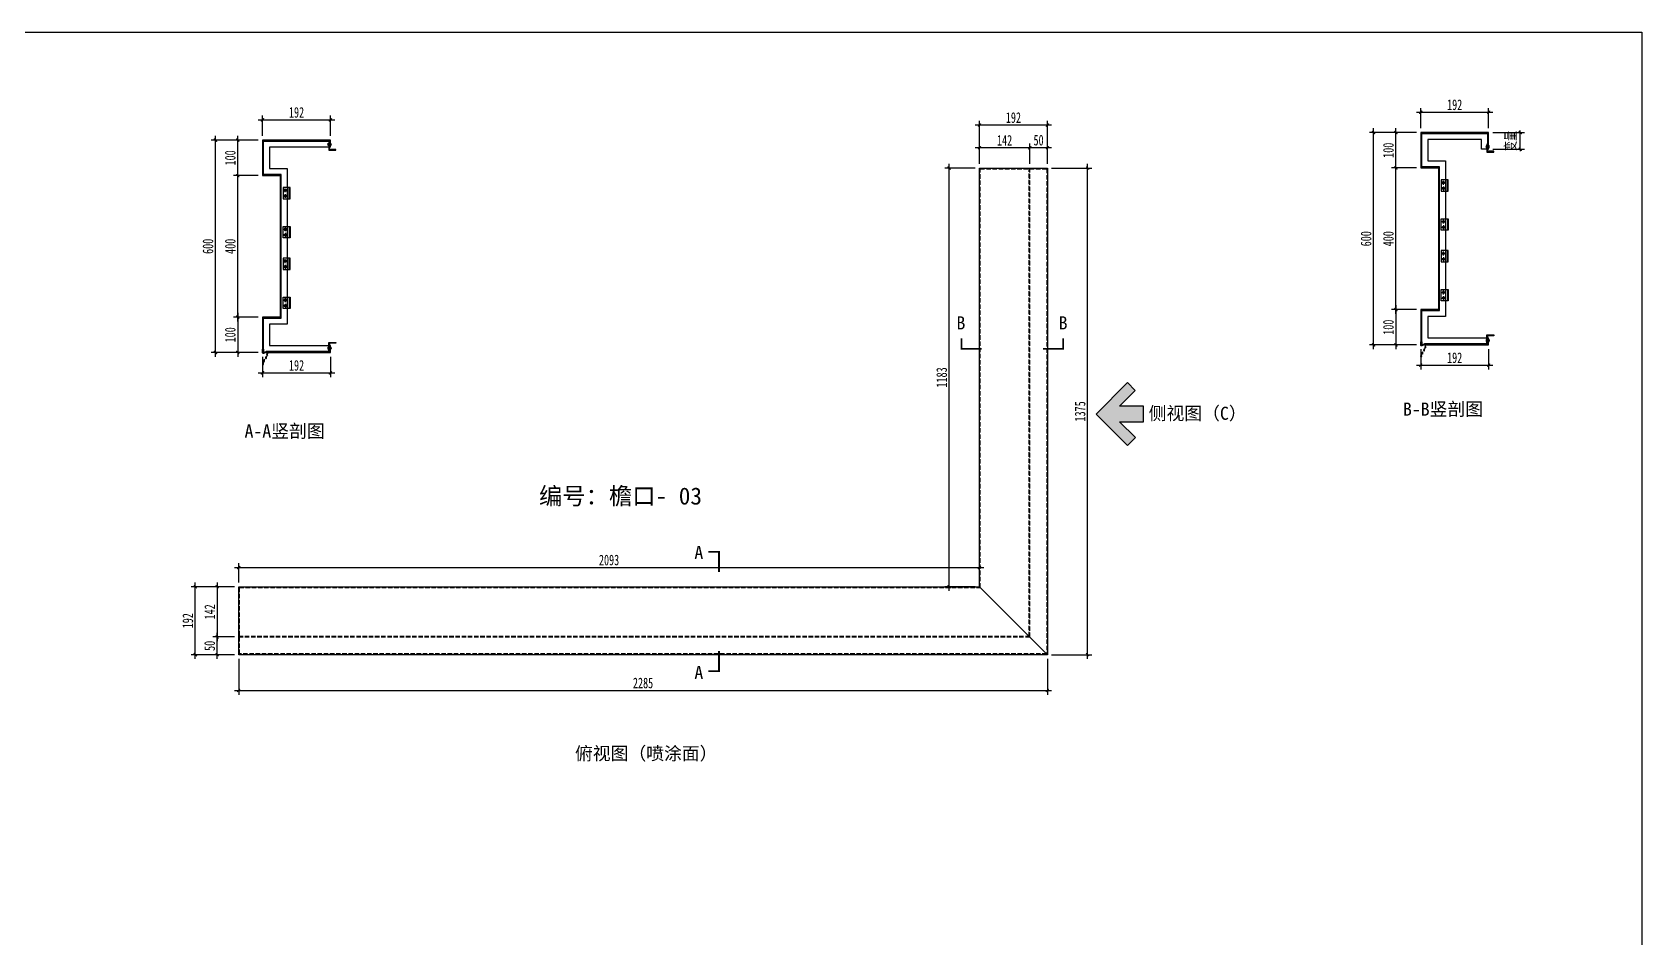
# Model space of a CAD drawing. Header units: millimetres. Extents: x 1519249 to 1604651, y -416196 to -347833.
# Drawn here: x 1579075 to 1583623, y -371714 to -369155 of the extents above; entities that cross this region are included whole.
import ezdxf

# ---------------------------------------------------------------- set-up
doc = ezdxf.new("R2010")
doc.units = ezdxf.units.MM
doc.header["$LTSCALE"] = 1000
doc.header["$MEASUREMENT"] = 0
for name, pattern in [('__DASH', [0.35, 0.25, -0.1]), ('CENTER', [2, 1.25, -0.25, 0.25, -0.25]), ('CENTERX2', [4, 2.5, -0.5, 0.5, -0.5]), ('DOTE', [2.42, 2, -0.2, 0.02, -0.2]), ('HIDDEN2', [0.1875, 0.125, -0.0625])]:
    doc.linetypes.add(name, pattern=pattern)
doc.layers.get('Defpoints').update_dxf_attribs({"color": 190})
for name, color, linetype in [('0-hatch', 8, 'Continuous'), ('0-铝合金投影', 112, 'Continuous'), ('4', 3, 'Continuous'), ('@@@@H @ 1', 2, 'Continuous'), ('BH-图层', 2, 'Continuous'), ('DIM_IDEN', 3, 'Continuous'), ('F-CASTFIX', 1, 'Continuous'), ('PJ', 4, 'Continuous'), ('PUB_DIM', 3, 'Continuous'), ('XC', 3, 'Continuous'), ('zx', 1, 'DOTE'), ('穿孔铝板', 161, 'Continuous')]:
    doc.layers.add(name, color=color, linetype=linetype)
doc.styles.add('黑体', font='simhei.ttf', dxfattribs={"width": 0.7})
doc.dimstyles.new('副本 BZ-6', dxfattribs={"dimscale": 12, "dimtxt": 2.5, "dimasz": 0.5, "dimexe": 1, "dimexo": 1, "dimgap": 0.5, "dimtad": 1, "dimdec": 0, "dimdsep": 46, "dimtxsty": '黑体', "dimblk": 'ARCHTICK', "dimcen": 3, "dimdle": 1, "dimclrd": 1, "dimclre": 1, "dimclrt": 2, "dimadec": 1, "dimazin": 0, "dimtfac": 1, "dimtdec": 0, "dimtix": 1, "dimtmove": 2, "dimatfit": 3, "dimldrblk": 'DOTSMALL', "dimfxl": 0, "dimtolj": 1, "dimtzin": 0, "dimarcsym": 0})

# ---------------------------------------------------------------- blocks, each defined once
blk = doc.blocks.new('_ArchTick')
at = {"color": 0, "linetype": 'ByBlock', "const_width": 0.5}
blk.add_lwpolyline([(-0.71, -0.71), (0.71, 0.71)], dxfattribs=at)
blk = doc.blocks.new('*D294')
at = {"color": 1, "lineweight": -2, "transparency": 16777216}
for p, q in [((1579658.8, -370926.1), (1579658.8, -371027.2)), ((1581943.5, -370926.1), (1581943.5, -371027.2)), ((1579646.8, -371015.2), (1581955.5, -371015.2))]:
    blk.add_line(p, q, dxfattribs=at)
at = {"layer": 'Defpoints', "color": 0, "transparency": 16777216}
for p in [(1579658.8, -370914.1), (1581943.5, -370914.1), (1581943.5, -371015.2)]:
    blk.add_point(p, dxfattribs=at)
at = {"color": 1, "lineweight": -2, "transparency": 16777216, "xscale": 6, "yscale": 6, "zscale": 6, "rotation": 180}
blk.add_blockref('_ArchTick', (1579658.8, -371015.2), dxfattribs=at)
at = {"color": 1, "lineweight": -2, "transparency": 16777216, "xscale": 6, "yscale": 6, "zscale": 6}
blk.add_blockref('_ArchTick', (1581943.5, -371015.2), dxfattribs=at)
at = {"color": 2, "transparency": 16777216, "insert": (1580801.1, -370994.2), "char_height": 30, "attachment_point": 5, "style": '黑体'}
blk.add_mtext('\\A1;2285', dxfattribs=at)
blk = doc.blocks.new('_DotSmall')
at = {"color": 0, "linetype": 'ByBlock', "const_width": 0.5}
blk.add_lwpolyline([(-0.0625, 0, 1), (0.0625, 0, 1)], format="xyb", close=True, dxfattribs=at)
blk = doc.blocks.new('*D295')
at = {"color": 1, "lineweight": -2, "transparency": 16777216}
for p, q in [((1581955.5, -369539.1), (1582069, -369539.1)), ((1582057, -370926.1), (1582057, -369527.1)), ((1581955.5, -370914.1), (1582069, -370914.1))]:
    blk.add_line(p, q, dxfattribs=at)
at = {"layer": 'Defpoints', "color": 0, "transparency": 16777216}
for p in [(1581943.5, -369539.1), (1582057, -369539.1), (1581943.5, -370914.1)]:
    blk.add_point(p, dxfattribs=at)
at = {"color": 1, "lineweight": -2, "transparency": 16777216, "xscale": 6, "yscale": 6, "zscale": 6}
for p, rotation in [((1582057, -369539.1), 90), ((1582057, -370914.1), 270)]:
    blk.add_blockref('_ArchTick', p, dxfattribs=dict(at, rotation=rotation))
at = {"color": 2, "transparency": 16777216, "insert": (1582036, -370226.6), "char_height": 30, "attachment_point": 5, "rotation": 90, "style": '黑体'}
blk.add_mtext('\\A1;1375', dxfattribs=at)
blk = doc.blocks.new('*D296')
at = {"color": 1, "lineweight": -2, "transparency": 16777216}
for p, q in [((1579646.8, -370864.1), (1579586, -370864.1)), ((1579598, -370926.1), (1579598, -370852.1)), ((1579646.8, -370914.1), (1579586, -370914.1))]:
    blk.add_line(p, q, dxfattribs=at)
at = {"layer": 'Defpoints', "color": 0, "transparency": 16777216}
for p in [(1579598, -370864.1), (1579658.8, -370864.1), (1579658.8, -370914.1)]:
    blk.add_point(p, dxfattribs=at)
at = {"color": 1, "lineweight": -2, "transparency": 16777216, "xscale": 6, "yscale": 6, "zscale": 6}
for p, rotation in [((1579598, -370864.1), 90), ((1579598, -370914.1), 270)]:
    blk.add_blockref('_ArchTick', p, dxfattribs=dict(at, rotation=rotation))
at = {"color": 2, "transparency": 16777216, "insert": (1579576.8, -370889.1), "char_height": 30, "attachment_point": 5, "rotation": 90, "style": '黑体'}
blk.add_mtext('\\A1;50', dxfattribs=at)
blk = doc.blocks.new('*D297')
at = {"color": 1, "lineweight": -2, "transparency": 16777216}
for p, q in [((1579646.8, -370722.1), (1579586, -370722.1)), ((1579598, -370710.1), (1579598, -370876.1)), ((1579646.8, -370864.1), (1579586, -370864.1))]:
    blk.add_line(p, q, dxfattribs=at)
at = {"layer": 'Defpoints', "color": 0, "transparency": 16777216}
for p in [(1579658.8, -370722.1), (1579598, -370864.1), (1579658.8, -370864.1)]:
    blk.add_point(p, dxfattribs=at)
at = {"color": 1, "lineweight": -2, "transparency": 16777216, "xscale": 6, "yscale": 6, "zscale": 6}
for p, rotation in [((1579598, -370722.1), 90), ((1579598, -370864.1), 270)]:
    blk.add_blockref('_ArchTick', p, dxfattribs=dict(at, rotation=rotation))
at = {"color": 2, "transparency": 16777216, "insert": (1579577, -370793.1), "char_height": 30, "attachment_point": 5, "rotation": 90, "style": '黑体'}
blk.add_mtext('\\A1;142', dxfattribs=at)
blk = doc.blocks.new('*D298')
at = {"color": 1, "lineweight": -2, "transparency": 16777216}
for p, q in [((1581893.5, -369527.1), (1581893.5, -369469.5)), ((1581943.5, -369527.1), (1581943.5, -369469.5)), ((1581955.5, -369481.5), (1581881.5, -369481.5))]:
    blk.add_line(p, q, dxfattribs=at)
at = {"layer": 'Defpoints', "color": 0, "transparency": 16777216}
for p in [(1581893.5, -369481.5), (1581893.5, -369539.1), (1581943.5, -369539.1)]:
    blk.add_point(p, dxfattribs=at)
at = {"color": 1, "lineweight": -2, "transparency": 16777216, "xscale": 6, "yscale": 6, "zscale": 6, "rotation": 180}
blk.add_blockref('_ArchTick', (1581893.5, -369481.5), dxfattribs=at)
at = {"color": 1, "lineweight": -2, "transparency": 16777216, "xscale": 6, "yscale": 6, "zscale": 6}
blk.add_blockref('_ArchTick', (1581943.5, -369481.5), dxfattribs=at)
at = {"color": 2, "transparency": 16777216, "insert": (1581918.5, -369460.3), "char_height": 30, "attachment_point": 5, "style": '黑体'}
blk.add_mtext('\\A1;50', dxfattribs=at)
blk = doc.blocks.new('*D299')
at = {"color": 1, "lineweight": -2, "transparency": 16777216}
for p, q in [((1581751.5, -369527.1), (1581751.5, -369469.5)), ((1581893.5, -369527.1), (1581893.5, -369469.5)), ((1581905.5, -369481.5), (1581739.5, -369481.5))]:
    blk.add_line(p, q, dxfattribs=at)
at = {"layer": 'Defpoints', "color": 0, "transparency": 16777216}
for p in [(1581751.5, -369481.5), (1581751.5, -369539.1), (1581893.5, -369539.1)]:
    blk.add_point(p, dxfattribs=at)
at = {"color": 1, "lineweight": -2, "transparency": 16777216, "xscale": 6, "yscale": 6, "zscale": 6, "rotation": 180}
blk.add_blockref('_ArchTick', (1581751.5, -369481.5), dxfattribs=at)
at = {"color": 1, "lineweight": -2, "transparency": 16777216, "xscale": 6, "yscale": 6, "zscale": 6}
blk.add_blockref('_ArchTick', (1581893.5, -369481.5), dxfattribs=at)
at = {"color": 2, "transparency": 16777216, "insert": (1581822.5, -369460.5), "char_height": 30, "attachment_point": 5, "style": '黑体'}
blk.add_mtext('\\A1;142', dxfattribs=at)
blk = doc.blocks.new('*D300')
at = {"color": 1, "lineweight": -2, "transparency": 16777216}
for p, q in [((1581955.5, -369417.5), (1581739.5, -369417.5)), ((1581751.5, -369527.1), (1581751.5, -369405.5)), ((1581943.5, -369527.1), (1581943.5, -369405.5))]:
    blk.add_line(p, q, dxfattribs=at)
at = {"layer": 'Defpoints', "color": 0, "transparency": 16777216}
for p in [(1581751.5, -369417.5), (1581751.5, -369539.1), (1581943.5, -369539.1)]:
    blk.add_point(p, dxfattribs=at)
at = {"color": 1, "lineweight": -2, "transparency": 16777216, "xscale": 6, "yscale": 6, "zscale": 6, "rotation": 180}
blk.add_blockref('_ArchTick', (1581751.5, -369417.5), dxfattribs=at)
at = {"color": 1, "lineweight": -2, "transparency": 16777216, "xscale": 6, "yscale": 6, "zscale": 6}
blk.add_blockref('_ArchTick', (1581943.5, -369417.5), dxfattribs=at)
at = {"color": 2, "transparency": 16777216, "insert": (1581847.5, -369396.5), "char_height": 30, "attachment_point": 5, "style": '黑体'}
blk.add_mtext('\\A1;192', dxfattribs=at)
blk = doc.blocks.new('*D301')
at = {"color": 1, "lineweight": -2, "transparency": 16777216}
for p, q in [((1579646.8, -370722.1), (1579524.2, -370722.1)), ((1579536.2, -370926.1), (1579536.2, -370710.1)), ((1579646.8, -370914.1), (1579524.2, -370914.1))]:
    blk.add_line(p, q, dxfattribs=at)
at = {"layer": 'Defpoints', "color": 0, "transparency": 16777216}
for p in [(1579536.2, -370722.1), (1579658.8, -370722.1), (1579658.8, -370914.1)]:
    blk.add_point(p, dxfattribs=at)
at = {"color": 1, "lineweight": -2, "transparency": 16777216, "xscale": 6, "yscale": 6, "zscale": 6}
for p, rotation in [((1579536.2, -370722.1), 90), ((1579536.2, -370914.1), 270)]:
    blk.add_blockref('_ArchTick', p, dxfattribs=dict(at, rotation=rotation))
at = {"color": 2, "transparency": 16777216, "insert": (1579515.2, -370818.1), "char_height": 30, "attachment_point": 5, "rotation": 90, "style": '黑体'}
blk.add_mtext('\\A1;192', dxfattribs=at)
blk = doc.blocks.new('*D302')
at = {"color": 1, "lineweight": -2, "transparency": 16777216}
for p, q in [((1579658.8, -370710.1), (1579658.8, -370655.9)), ((1581751.5, -370710.1), (1581751.5, -370655.9)), ((1579646.8, -370667.9), (1581763.5, -370667.9))]:
    blk.add_line(p, q, dxfattribs=at)
at = {"layer": 'Defpoints', "color": 0, "transparency": 16777216}
for p in [(1581751.5, -370667.9), (1579658.8, -370722.1), (1581751.5, -370722.1)]:
    blk.add_point(p, dxfattribs=at)
at = {"color": 1, "lineweight": -2, "transparency": 16777216, "xscale": 6, "yscale": 6, "zscale": 6, "rotation": 180}
blk.add_blockref('_ArchTick', (1579658.8, -370667.9), dxfattribs=at)
at = {"color": 1, "lineweight": -2, "transparency": 16777216, "xscale": 6, "yscale": 6, "zscale": 6}
blk.add_blockref('_ArchTick', (1581751.5, -370667.9), dxfattribs=at)
at = {"color": 2, "transparency": 16777216, "insert": (1580705.1, -370646.7), "char_height": 30, "attachment_point": 5, "style": '黑体'}
blk.add_mtext('\\A1;2093', dxfattribs=at)
blk = doc.blocks.new('*D303')
at = {"color": 1, "lineweight": -2, "transparency": 16777216}
for p, q in [((1581739.5, -369539.1), (1581653.9, -369539.1)), ((1581665.9, -370734.1), (1581665.9, -369527.1)), ((1581739.5, -370722.1), (1581653.9, -370722.1))]:
    blk.add_line(p, q, dxfattribs=at)
at = {"layer": 'Defpoints', "color": 0, "transparency": 16777216}
for p in [(1581665.9, -369539.1), (1581751.5, -369539.1), (1581751.5, -370722.1)]:
    blk.add_point(p, dxfattribs=at)
at = {"color": 1, "lineweight": -2, "transparency": 16777216, "xscale": 6, "yscale": 6, "zscale": 6}
for p, rotation in [((1581665.9, -369539.1), 90), ((1581665.9, -370722.1), 270)]:
    blk.add_blockref('_ArchTick', p, dxfattribs=dict(at, rotation=rotation))
at = {"color": 2, "transparency": 16777216, "insert": (1581644.9, -370130.6), "char_height": 30, "attachment_point": 5, "rotation": 90, "style": '黑体'}
blk.add_mtext('\\A1;1183', dxfattribs=at)
blk = doc.blocks.new('A$Ce385b8f0')
at = {"layer": 'PJ', "color": 8}
for centre, radius in [((8, 13.6), 3.2), ((8, 13.6), 1.52), ((24, 13.6), 3.2), ((24, 13.6), 1.52)]:
    blk.add_circle(centre, radius, dxfattribs=at)
at = {"layer": 'XC', "color": 8}
for p, q in [((0, 2.4), (32, 2.4)), ((8, 2.4), (8, 0)), ((24, 2.4), (24, 0))]:
    blk.add_line(p, q, dxfattribs=at)
blk.add_lwpolyline([(0, 0), (32, 0), (32, 20), (0, 20)], close=True, dxfattribs=at)
at = {"layer": 'zx', "color": 8, "linetype": 'CENTERX2', "ltscale": 0.05}
for p, q in [((13.6, 13.6), (2.4, 13.6)), ((8, 19.2), (8, 8)), ((18.4, 13.6), (29.6, 13.6)), ((24, 19.2), (24, 8))]:
    blk.add_line(p, q, dxfattribs=at)
blk = doc.blocks.new('grtgthyjyj')
at = {"layer": 'PJ'}
for radius in [4, 1.9]:
    blk.add_circle((4476642.9, 621901.9), radius, dxfattribs=at)
at = {"layer": 'zx', "linetype": 'CENTERX2', "ltscale": 0.05}
for p, q in [((4476635.9, 621901.9), (4476649.9, 621901.9)), ((4476642.9, 621908.9), (4476642.9, 621894.9))]:
    blk.add_line(p, q, dxfattribs=at)
blk = doc.blocks.new('grgthtyhjyjyuk')
at = {"layer": 'XC', "color": 165}
for p, q in [((4476656.9, 621931.9), (4476656.9, 621891.9)), ((4476656.9, 621921.9), (4476659.9, 621921.9)), ((4476656.9, 621901.9), (4476659.9, 621901.9))]:
    blk.add_line(p, q, dxfattribs=at)
blk.add_lwpolyline([(4476659.9, 621931.9), (4476659.9, 621891.9), (4476634.9, 621891.9), (4476634.9, 621931.9)], close=True, dxfattribs=at)
at = {"layer": 'DIM_IDEN', "color": 8, "xscale": -1, "rotation": 180}
blk.add_blockref('grtgthyjyj', (0, 1243823.8), dxfattribs=at)
at = {"layer": 'DIM_IDEN', "color": 8}
blk.add_blockref('grtgthyjyj', (0, 0), dxfattribs=at)
blk = doc.blocks.new('A$C06B245D9')
at = {"layer": '0-hatch', "elevation": 0}
for points in [[(2.8, -8, -1.371442), (-1.3, -6.8, 0.239017), (-2.3, -1.2, -0.322335), (2.8, -8.1)], [(7.6, -20.6, -1.371442), (3.5, -19.4, 0.239017), (2.5, -13.8, -0.322335), (7.6, -20.7)]]:
    blk.add_lwpolyline(points, format="xyb", dxfattribs=at)
blk = doc.blocks.new('gfrgrthgthyjyj')
at = {"color": 138, "linetype": 'Continuous'}
for p, q in [((4444220.2, 665049.9), (4444210.2, 665049.9)), ((4444210.2, 665049.4), (4444210.2, 665049.9)), ((4444212.8, 665049.9), (4444212.8, 665056.3)), ((4444215.2, 665058.1), (4444213.5, 665059)), ((4444216.5, 665047.8), (4444213.9, 665047.8)), ((4444215.2, 665058.1), (4444216.9, 665059)), ((4444217.6, 665049.9), (4444217.6, 665056.3)), ((4444220.2, 665049.4), (4444220.2, 665049.9))]:
    blk.add_line(p, q, dxfattribs=at)
at = {"color": 1, "linetype": 'CENTER', "ltscale": 2.357948}
blk.add_line((4444215.2, 665046.9), (4444215.2, 665059.6), dxfattribs=at)
at = {"color": 138, "linetype": 'Continuous'}
for centre, radius, start, end in [((4444215.2, 665055.9), 8.16, 232.44522, 260.55436), ((4444212.8, 665057.7), 1.44, 62.13766, 270.00283), ((4444215.2, 665055.9), 8.16, 279.45131, 307.56044), ((4444217.6, 665057.7), 1.44, 270.00283, 117.868)]:
    blk.add_arc(centre, radius, start, end, dxfattribs=at)
blk = doc.blocks.new('87654tghuyt')
at = {"layer": '0-hatch', "linetype": 'HIDDEN2', "ltscale": 4}
for p, q in [((1576251.5, -371460.9, -2.2), (1576241.5, -371460.9, -2.2)), ((1576251.5, -371461.8), (1576241.5, -371461.8)), ((1576251.5, -371462.5), (1576241.5, -371462.5)), ((1576251.5, -371463.2), (1576241.5, -371463.2))]:
    blk.add_line(p, q, dxfattribs=at)
blk.add_lwpolyline([(1576241.5, -371460.9), (1576251.5, -371460.9), (1576251.5, -371463.9), (1576241.5, -371463.9)], close=True, dxfattribs=at)
at = {"layer": '4'}
blk.add_lwpolyline([(1576241, -371463.9), (1576234, -371466.9, -0.414214), (1576231, -371463.9), (1576231, -371454.9)], format="xyb", dxfattribs=at)
at = {"layer": '4', "elevation": -2.2}
blk.add_lwpolyline([(1576234, -371454.9), (1576234, -371463.9), (1576241.5, -371460.9)], dxfattribs=at)
at = {"layer": 'F-CASTFIX', "color": 3}
for points in [[(1576423, -370883.9), (1576423, -370863.9), (1576231, -370863.9), (1576231, -370963.9), (1576281, -370963.9), (1576281, -371363.9), (1576231, -371363.9), (1576231, -371462.1)], [(1576234, -371460.9), (1576234, -371366.9), (1576284, -371366.9), (1576284, -370960.9), (1576234, -370960.9), (1576234, -370866.9), (1576420, -370866.9), (1576420, -370883.9)], [(1576423, -370883.9), (1576251, -370883.9), (1576251, -370943.9), (1576301, -370943.9), (1576301, -371383.9), (1576251, -371383.9), (1576251, -371443.9), (1576423, -371443.9)], [(1576241, -371463.9), (1576423, -371463.9), (1576423, -371443.9)], [(1576420, -371443.9), (1576420, -371460.9), (1576241.5, -371460.9)]]:
    blk.add_lwpolyline(points, dxfattribs=at)
at = {"layer": '穿孔铝板', "lineweight": 25}
for points in [[(1576418, -370869.9), (1576418, -370891.9), (1576438, -370891.9), (1576438, -370889.9), (1576420, -370889.9), (1576420, -370869.9)], [(1576418, -371457.9), (1576418, -371435.9), (1576438, -371435.9), (1576438, -371437.9), (1576420, -371437.9), (1576420, -371457.9)]]:
    blk.add_lwpolyline(points, close=True, dxfattribs=at)
at = {"color": 3, "rotation": 90.00000000000001}
for p in [(1576309, -371029.6), (1576309, -371229.6)]:
    blk.add_blockref('A$Ce385b8f0', p, dxfattribs=at)
at = {"layer": '0-铝合金投影', "xscale": -0.6666666666666666, "yscale": 0.6666666666666666, "zscale": 0.6666666666666666}
for p in [(1576244.4, -371465.5), (1576235.9, -371482.8, -2.2)]:
    blk.add_blockref('A$C06B245D9', p, dxfattribs=at)
at = {"layer": 'DIM_IDEN', "color": 8, "yscale": 0.7812485824527613, "zscale": 0.7812485824527613}
for p, xscale, rotation in [((2095992.3, 3101160.5), -0.7812485824527613, 90), ((2095992.3, -3843488.4), 0.7812485824527613, 90.00000000000001)]:
    blk.add_blockref('gfrgrthgthyjyj', p, dxfattribs=dict(at, xscale=xscale, rotation=rotation))
at = {"layer": 'DIM_IDEN', "color": 8, "xscale": 0.7999999999999999, "yscale": 0.7999999999999999, "zscale": 0.7999999999999999}
for p in [(-2005018.9, -868653.1), (-2005018.9, -868853.1)]:
    blk.add_blockref('grgthtyhjyjyuk', p, dxfattribs=at)
blk = doc.blocks.new('*D304')
at = {"color": 1, "lineweight": -2, "transparency": 16777216}
for p, q in [((1579714.1, -369560.2), (1579644.2, -369560.2)), ((1579656.2, -369972.2), (1579656.2, -369548.2)), ((1579714.1, -369960.2), (1579644.2, -369960.2))]:
    blk.add_line(p, q, dxfattribs=at)
at = {"layer": 'Defpoints', "color": 0, "transparency": 16777216}
for p in [(1579656.2, -369560.2), (1579726.1, -369560.2), (1579726.1, -369960.2)]:
    blk.add_point(p, dxfattribs=at)
at = {"color": 1, "lineweight": -2, "transparency": 16777216, "xscale": 6, "yscale": 6, "zscale": 6}
for p, rotation in [((1579656.2, -369560.2), 90), ((1579656.2, -369960.2), 270)]:
    blk.add_blockref('_ArchTick', p, dxfattribs=dict(at, rotation=rotation))
at = {"color": 2, "transparency": 16777216, "insert": (1579635, -369760.2), "char_height": 30, "attachment_point": 5, "rotation": 90, "style": '黑体'}
blk.add_mtext('\\A1;400', dxfattribs=at)
blk = doc.blocks.new('*D305')
at = {"color": 1, "lineweight": -2, "transparency": 16777216}
for p, q in [((1579714.1, -369460.2), (1579644.2, -369460.2)), ((1579656.2, -369572.2), (1579656.2, -369448.2)), ((1579714.1, -369560.2), (1579644.2, -369560.2))]:
    blk.add_line(p, q, dxfattribs=at)
at = {"layer": 'Defpoints', "color": 0, "transparency": 16777216}
for p in [(1579656.2, -369460.2), (1579726.1, -369460.2), (1579726.1, -369560.2)]:
    blk.add_point(p, dxfattribs=at)
at = {"color": 1, "lineweight": -2, "transparency": 16777216, "xscale": 6, "yscale": 6, "zscale": 6}
for p, rotation in [((1579656.2, -369460.2), 90), ((1579656.2, -369560.2), 270)]:
    blk.add_blockref('_ArchTick', p, dxfattribs=dict(at, rotation=rotation))
at = {"color": 2, "transparency": 16777216, "insert": (1579635, -369510.2), "char_height": 30, "attachment_point": 5, "rotation": 90, "style": '黑体'}
blk.add_mtext('\\A1;100', dxfattribs=at)
blk = doc.blocks.new('*D306')
at = {"color": 1, "lineweight": -2, "transparency": 16777216}
for p, q in [((1579714.1, -369402.8), (1579930.1, -369402.8)), ((1579726.1, -369448.2), (1579726.1, -369390.8)), ((1579918.1, -369448.2), (1579918.1, -369390.8))]:
    blk.add_line(p, q, dxfattribs=at)
at = {"layer": 'Defpoints', "color": 0, "transparency": 16777216}
for p in [(1579918.1, -369402.8), (1579726.1, -369460.2), (1579918.1, -369460.2)]:
    blk.add_point(p, dxfattribs=at)
at = {"color": 1, "lineweight": -2, "transparency": 16777216, "xscale": 6, "yscale": 6, "zscale": 6, "rotation": 180}
blk.add_blockref('_ArchTick', (1579726.1, -369402.8), dxfattribs=at)
at = {"color": 1, "lineweight": -2, "transparency": 16777216, "xscale": 6, "yscale": 6, "zscale": 6}
blk.add_blockref('_ArchTick', (1579918.1, -369402.8), dxfattribs=at)
at = {"color": 2, "transparency": 16777216, "insert": (1579822.1, -369381.8), "char_height": 30, "attachment_point": 5, "style": '黑体'}
blk.add_mtext('\\A1;192', dxfattribs=at)
blk = doc.blocks.new('*D307')
at = {"color": 1, "lineweight": -2, "transparency": 16777216}
for p, q in [((1579714.1, -369960.2), (1579644.2, -369960.2)), ((1579656.2, -369948.2), (1579656.2, -370072.2)), ((1579714.1, -370060.2), (1579644.2, -370060.2))]:
    blk.add_line(p, q, dxfattribs=at)
at = {"layer": 'Defpoints', "color": 0, "transparency": 16777216}
for p in [(1579726.1, -369960.2), (1579656.2, -370060.2), (1579726.1, -370060.2)]:
    blk.add_point(p, dxfattribs=at)
at = {"color": 1, "lineweight": -2, "transparency": 16777216, "xscale": 6, "yscale": 6, "zscale": 6}
for p, rotation in [((1579656.2, -369960.2), 90), ((1579656.2, -370060.2), 270)]:
    blk.add_blockref('_ArchTick', p, dxfattribs=dict(at, rotation=rotation))
at = {"color": 2, "transparency": 16777216, "insert": (1579635, -370010.2), "char_height": 30, "attachment_point": 5, "rotation": 90, "style": '黑体'}
blk.add_mtext('\\A1;100', dxfattribs=at)
blk = doc.blocks.new('*D308')
at = {"color": 1, "lineweight": -2, "transparency": 16777216}
for p, q in [((1579726.1, -370072.2), (1579726.1, -370129.7)), ((1579918.1, -370072.2), (1579918.1, -370129.7)), ((1579714.1, -370117.7), (1579930.1, -370117.7))]:
    blk.add_line(p, q, dxfattribs=at)
at = {"layer": 'Defpoints', "color": 0, "transparency": 16777216}
for p in [(1579726.1, -370060.2), (1579918.1, -370060.2), (1579918.1, -370117.7)]:
    blk.add_point(p, dxfattribs=at)
at = {"color": 1, "lineweight": -2, "transparency": 16777216, "xscale": 6, "yscale": 6, "zscale": 6, "rotation": 180}
blk.add_blockref('_ArchTick', (1579726.1, -370117.7), dxfattribs=at)
at = {"color": 1, "lineweight": -2, "transparency": 16777216, "xscale": 6, "yscale": 6, "zscale": 6}
blk.add_blockref('_ArchTick', (1579918.1, -370117.7), dxfattribs=at)
at = {"color": 2, "transparency": 16777216, "insert": (1579822.1, -370096.7), "char_height": 30, "attachment_point": 5, "style": '黑体'}
blk.add_mtext('\\A1;192', dxfattribs=at)
blk = doc.blocks.new('*D309')
at = {"color": 1, "lineweight": -2, "transparency": 16777216}
for p, q in [((1579714.1, -369460.2), (1579581.2, -369460.2)), ((1579593.2, -370072.2), (1579593.2, -369448.2)), ((1579714.1, -370060.2), (1579581.2, -370060.2))]:
    blk.add_line(p, q, dxfattribs=at)
at = {"layer": 'Defpoints', "color": 0, "transparency": 16777216}
for p in [(1579593.2, -369460.2), (1579726.1, -369460.2), (1579726.1, -370060.2)]:
    blk.add_point(p, dxfattribs=at)
at = {"color": 1, "lineweight": -2, "transparency": 16777216, "xscale": 6, "yscale": 6, "zscale": 6}
for p, rotation in [((1579593.2, -369460.2), 90), ((1579593.2, -370060.2), 270)]:
    blk.add_blockref('_ArchTick', p, dxfattribs=dict(at, rotation=rotation))
at = {"color": 2, "transparency": 16777216, "insert": (1579572, -369760.2), "char_height": 30, "attachment_point": 5, "rotation": 90, "style": '黑体'}
blk.add_mtext('\\A1;600', dxfattribs=at)
blk = doc.blocks.new('*U310')
h = blk.add_hatch(color=5)
h.set_gradient(color1=(0, 0, 255), rotation=180, one_color=1, tint=1)
h.paths.add_polyline_path([(0, 0), (0.375, -0.375), (0.469, -0.281), (0.281, -0.094), (0.566, -0.094), (0.566, 0.094), (0.281, 0.094), (0.469, 0.281), (0.375, 0.375)])
at = {"color": 0, "linetype": 'Continuous'}
blk.add_lwpolyline([(0, 0), (0.375, -0.375), (0.469, -0.281), (0.281, -0.094), (0.566, -0.094), (0.566, 0.094), (0.281, 0.094), (0.469, 0.281), (0.375, 0.375)], close=True, dxfattribs=at)
blk = doc.blocks.new('*D311')
at = {"color": 1, "lineweight": -2, "transparency": 16777216}
for p, q in [((1582986, -369538.7), (1582916, -369538.7)), ((1582928, -369950.7), (1582928, -369526.7)), ((1582986, -369938.7), (1582916, -369938.7))]:
    blk.add_line(p, q, dxfattribs=at)
at = {"layer": 'Defpoints', "color": 0, "transparency": 16777216}
for p in [(1582928, -369538.7), (1582998, -369538.7), (1582998, -369938.7)]:
    blk.add_point(p, dxfattribs=at)
at = {"color": 1, "lineweight": -2, "transparency": 16777216, "xscale": 6, "yscale": 6, "zscale": 6}
for p, rotation in [((1582928, -369538.7), 90), ((1582928, -369938.7), 270)]:
    blk.add_blockref('_ArchTick', p, dxfattribs=dict(at, rotation=rotation))
at = {"color": 2, "transparency": 16777216, "insert": (1582906.9, -369738.7), "char_height": 30, "attachment_point": 5, "rotation": 90, "style": '黑体'}
blk.add_mtext('\\A1;400', dxfattribs=at)
blk = doc.blocks.new('*D312')
at = {"color": 1, "lineweight": -2, "transparency": 16777216}
for p, q in [((1582928, -369550.7), (1582928, -369426.7)), ((1582986, -369438.7), (1582916, -369438.7)), ((1582986, -369538.7), (1582916, -369538.7))]:
    blk.add_line(p, q, dxfattribs=at)
at = {"layer": 'Defpoints', "color": 0, "transparency": 16777216}
for p in [(1582928, -369438.7), (1582998, -369438.7), (1582998, -369538.7)]:
    blk.add_point(p, dxfattribs=at)
at = {"color": 1, "lineweight": -2, "transparency": 16777216, "xscale": 6, "yscale": 6, "zscale": 6}
for p, rotation in [((1582928, -369438.7), 90), ((1582928, -369538.7), 270)]:
    blk.add_blockref('_ArchTick', p, dxfattribs=dict(at, rotation=rotation))
at = {"color": 2, "transparency": 16777216, "insert": (1582906.9, -369488.7), "char_height": 30, "attachment_point": 5, "rotation": 90, "style": '黑体'}
blk.add_mtext('\\A1;100', dxfattribs=at)
blk = doc.blocks.new('*D313')
at = {"color": 1, "lineweight": -2, "transparency": 16777216}
for p, q in [((1582986, -369381.3), (1583202, -369381.3)), ((1582998, -369426.7), (1582998, -369369.3)), ((1583190, -369426.7), (1583190, -369369.3))]:
    blk.add_line(p, q, dxfattribs=at)
at = {"layer": 'Defpoints', "color": 0, "transparency": 16777216}
for p in [(1583190, -369381.3), (1582998, -369438.7), (1583190, -369438.7)]:
    blk.add_point(p, dxfattribs=at)
at = {"color": 1, "lineweight": -2, "transparency": 16777216, "xscale": 6, "yscale": 6, "zscale": 6, "rotation": 180}
blk.add_blockref('_ArchTick', (1582998, -369381.3), dxfattribs=at)
at = {"color": 1, "lineweight": -2, "transparency": 16777216, "xscale": 6, "yscale": 6, "zscale": 6}
blk.add_blockref('_ArchTick', (1583190, -369381.3), dxfattribs=at)
at = {"color": 2, "transparency": 16777216, "insert": (1583094, -369360.3), "char_height": 30, "attachment_point": 5, "style": '黑体'}
blk.add_mtext('\\A1;192', dxfattribs=at)
blk = doc.blocks.new('*D314')
at = {"color": 1, "lineweight": -2, "transparency": 16777216}
for p, q in [((1582928, -369926.7), (1582928, -370050.7)), ((1582986, -369938.7), (1582916, -369938.7)), ((1582986, -370038.7), (1582916, -370038.7))]:
    blk.add_line(p, q, dxfattribs=at)
at = {"layer": 'Defpoints', "color": 0, "transparency": 16777216}
for p in [(1582998, -369938.7), (1582928, -370038.7), (1582998, -370038.7)]:
    blk.add_point(p, dxfattribs=at)
at = {"color": 1, "lineweight": -2, "transparency": 16777216, "xscale": 6, "yscale": 6, "zscale": 6}
for p, rotation in [((1582928, -369938.7), 90), ((1582928, -370038.7), 270)]:
    blk.add_blockref('_ArchTick', p, dxfattribs=dict(at, rotation=rotation))
at = {"color": 2, "transparency": 16777216, "insert": (1582906.9, -369988.7), "char_height": 30, "attachment_point": 5, "rotation": 90, "style": '黑体'}
blk.add_mtext('\\A1;100', dxfattribs=at)
blk = doc.blocks.new('*D315')
at = {"color": 1, "lineweight": -2, "transparency": 16777216}
for p, q in [((1582998, -370050.7), (1582998, -370108.1)), ((1583190, -370050.7), (1583190, -370108.1)), ((1582986, -370096.1), (1583202, -370096.1))]:
    blk.add_line(p, q, dxfattribs=at)
at = {"layer": 'Defpoints', "color": 0, "transparency": 16777216}
for p in [(1582998, -370038.7), (1583190, -370038.7), (1583190, -370096.1)]:
    blk.add_point(p, dxfattribs=at)
at = {"color": 1, "lineweight": -2, "transparency": 16777216, "xscale": 6, "yscale": 6, "zscale": 6, "rotation": 180}
blk.add_blockref('_ArchTick', (1582998, -370096.1), dxfattribs=at)
at = {"color": 1, "lineweight": -2, "transparency": 16777216, "xscale": 6, "yscale": 6, "zscale": 6}
blk.add_blockref('_ArchTick', (1583190, -370096.1), dxfattribs=at)
at = {"color": 2, "transparency": 16777216, "insert": (1583094, -370075.1), "char_height": 30, "attachment_point": 5, "style": '黑体'}
blk.add_mtext('\\A1;192', dxfattribs=at)
blk = doc.blocks.new('*D316')
at = {"color": 1, "lineweight": -2, "transparency": 16777216}
for p, q in [((1582865, -370050.7), (1582865, -369426.7)), ((1582986, -369438.7), (1582853, -369438.7)), ((1582986, -370038.7), (1582853, -370038.7))]:
    blk.add_line(p, q, dxfattribs=at)
at = {"layer": 'Defpoints', "color": 0, "transparency": 16777216}
for p in [(1582865, -369438.7), (1582998, -369438.7), (1582998, -370038.7)]:
    blk.add_point(p, dxfattribs=at)
at = {"color": 1, "lineweight": -2, "transparency": 16777216, "xscale": 6, "yscale": 6, "zscale": 6}
for p, rotation in [((1582865, -369438.7), 90), ((1582865, -370038.7), 270)]:
    blk.add_blockref('_ArchTick', p, dxfattribs=dict(at, rotation=rotation))
at = {"color": 2, "transparency": 16777216, "insert": (1582843.8, -369738.7), "char_height": 30, "attachment_point": 5, "rotation": 90, "style": '黑体'}
blk.add_mtext('\\A1;600', dxfattribs=at)
blk = doc.blocks.new('*D317')
at = {"color": 1, "lineweight": -2, "transparency": 16777216}
for p, q in [((1583202, -369438.7), (1583291.4, -369438.7)), ((1583279.4, -369438.7), (1583279.4, -369432.7)), ((1583279.4, -369485.7), (1583279.4, -369438.7)), ((1583202, -369485.7), (1583291.4, -369485.7)), ((1583279.4, -369485.7), (1583279.4, -369491.7))]:
    blk.add_line(p, q, dxfattribs=at)
at = {"layer": 'Defpoints', "color": 0, "transparency": 16777216}
for p in [(1583190, -369438.7), (1583279.4, -369438.7), (1583190, -369485.7)]:
    blk.add_point(p, dxfattribs=at)
at = {"color": 1, "lineweight": -2, "transparency": 16777216, "xscale": 6, "yscale": 6, "zscale": 6}
for p, rotation in [((1583279.4, -369438.7), 270), ((1583279.4, -369485.7), 90)]:
    blk.add_blockref('_ArchTick', p, dxfattribs=dict(at, rotation=rotation))
at = {"color": 2, "transparency": 16777216, "insert": (1583253.3, -369462.2), "char_height": 30, "attachment_point": 5, "rotation": 90, "style": '黑体'}
blk.add_mtext('\\A1;变量', dxfattribs=at)

msp = doc.modelspace()

# ---------------------------------------------------------------- linework, layer by layer
at = {"color": 138, "linetype": 'Continuous'}
for p, q in [((1583190, -369482.5), (1583190, -369474.8)), ((1583190.3, -369474.8), (1583190, -369474.8)), ((1583183.6, -369478.7), (1583182.9, -369477.3)), ((1583183.6, -369478.7), (1583182.9, -369480)), ((1583190, -369476.8), (1583185, -369476.8)), ((1583190, -369480.5), (1583185, -369480.5)), ((1583190.3, -369482.5), (1583190, -369482.5)), ((1583191.6, -369479.7), (1583191.6, -369477.6))]:
    msp.add_line(p, q, dxfattribs=at)
at = {"color": 1, "linetype": 'CENTER', "ltscale": 2.357948}
msp.add_line((1583192.3, -369478.7), (1583182.4, -369478.7), dxfattribs=at)
at = {"color": 3}
msp.add_line((1581751.5, -370722.1), (1581943.5, -370914.1), dxfattribs=at)
at = {"color": 2}
msp.add_lwpolyline([(1578392.9, -369155), (1583622.7, -369155), (1583622.7, -374653.4), (1578392.9, -374653.4)], close=True, dxfattribs=at)
at = {"color": 3}
msp.add_lwpolyline([(1579658.8, -370914.1), (1579658.8, -370722.1), (1581751.5, -370722.1), (1581751.5, -369539.1), (1581943.5, -369539.1), (1581943.5, -370914.1), (1579658.8, -370914.1)], dxfattribs=at)
at = {"color": 6, "const_width": 5}
for points in [[(1581757.4, -370050.1), (1581700.7, -370050.1), (1581700.7, -370020)], [(1581931.3, -370050.1), (1581988, -370050.1), (1581988, -370020)], [(1581015.8, -370680.3), (1581015.8, -370623.5), (1580985.7, -370623.5)], [(1581015.8, -370903.9), (1581015.8, -370960.6), (1580985.7, -370960.6)]]:
    msp.add_lwpolyline(points, dxfattribs=at)
at = {"color": 138, "linetype": 'Continuous'}
for centre, radius, start, end in [((1583183.8, -369476.8), 1.13, 359.9972, 207.8623), ((1583185.3, -369478.7), 6.38, 9.4456, 37.5548), ((1583183.8, -369480.5), 1.13, 152.132, 359.9972), ((1583185.3, -369478.7), 6.38, 322.4396, 350.5487)]:
    msp.add_arc(centre, radius, start, end, dxfattribs=at)
at = {"layer": '0-hatch', "linetype": 'HIDDEN2', "ltscale": 4}
for p, q in [((1583018.5, -370035.7, -2.2), (1583008.5, -370035.7, -2.2)), ((1583018.5, -370036.6), (1583008.5, -370036.6)), ((1583018.5, -370037.2), (1583008.5, -370037.2)), ((1583018.5, -370037.9), (1583008.5, -370037.9))]:
    msp.add_line(p, q, dxfattribs=at)
msp.add_lwpolyline([(1583008.5, -370035.7), (1583018.5, -370035.7), (1583018.5, -370038.7), (1583008.5, -370038.7)], close=True, dxfattribs=at)
at = {"layer": '4'}
msp.add_lwpolyline([(1583008, -370038.7), (1583001, -370041.7, -0.414214), (1582998, -370038.7), (1582998, -370029.7)], format="xyb", dxfattribs=at)
at = {"layer": '4', "elevation": -2.2}
msp.add_lwpolyline([(1583001, -370029.7), (1583001, -370038.7), (1583008.5, -370035.7)], dxfattribs=at)
at = {"layer": 'F-CASTFIX', "color": 3}
for points in [[(1583001, -370035.7), (1583001, -369941.7), (1583051, -369941.7), (1583051, -369535.7), (1583001, -369535.7), (1583001, -369441.7), (1583187, -369441.7), (1583187, -369485.7), (1583190, -369485.7), (1583190, -369438.7), (1582998, -369438.7), (1582998, -369538.7), (1583048, -369538.7), (1583048, -369938.7), (1582998, -369938.7), (1582998, -370036.9)], [(1583190, -369485.7), (1583170, -369485.7), (1583170, -369458.7), (1583018, -369458.7), (1583018, -369518.7), (1583068, -369518.7), (1583068, -369958.7), (1583018, -369958.7), (1583018, -370018.7), (1583190, -370018.7)], [(1583008, -370038.7), (1583190, -370038.7), (1583190, -370018.7)], [(1583187, -370018.7), (1583187, -370035.7), (1583008.5, -370035.7)]]:
    msp.add_lwpolyline(points, dxfattribs=at)
at = {"layer": 'PUB_DIM', "color": 114, "linetype": '__DASH', "ltscale": 0.05, "true_color": 0x139b48}
msp.add_lwpolyline([(1579658.8, -370864.1), (1581893.5, -370864.1), (1581893.5, -369539.1)], dxfattribs=at)
at = {"layer": 'PUB_DIM', "color": 59, "linetype": '__DASH', "ltscale": 0.05}
msp.add_lwpolyline([(1579658.8, -370862.1), (1581891.5, -370862.1), (1581891.5, -369539.1)], dxfattribs=at)
msp.add_lwpolyline([(1579660.8, -370912.1), (1579660.8, -370724.1), (1581753.5, -370724.1), (1581753.5, -369541.1), (1581941.5, -369541.1), (1581941.5, -370912.1)], close=True, dxfattribs=at)
at = {"layer": '穿孔铝板', "lineweight": 25}
for points in [[(1583185, -369471.7), (1583185, -369493.7), (1583205, -369493.7), (1583205, -369491.7), (1583187, -369491.7), (1583187, -369471.7)], [(1583185, -370032.7), (1583185, -370010.7), (1583205, -370010.7), (1583205, -370012.7), (1583187, -370012.7), (1583187, -370032.7)]]:
    msp.add_lwpolyline(points, close=True, dxfattribs=at)

# ---------------------------------------------------------------- block references
msp.add_blockref('87654tghuyt', (3495.1, 1403.7))
at = {"color": 3, "rotation": 90.00000000000001}
for p in [(1583076, -369604.4), (1583076, -369804.4)]:
    msp.add_blockref('A$Ce385b8f0', p, dxfattribs=at)
at = {"layer": '0-铝合金投影', "xscale": -0.6666666666666666, "yscale": 0.6666666666666666, "zscale": 0.6666666666666666}
for p in [(1583002.9, -370057.6, -2.2), (1583011.3, -370040.3)]:
    msp.add_blockref('A$C06B245D9', p, dxfattribs=at)
at = {"layer": '@@@@H @ 1', "xscale": 236.6115395967184, "yscale": 236.6115395967184, "zscale": 236.6115395967184, "rotation": 0.1024305187298132}
msp.add_blockref('*U310', (1582081, -370234), dxfattribs=at)
at = {"layer": 'DIM_IDEN', "color": 8, "xscale": 0.7999999999999999, "yscale": 0.7999999999999999, "zscale": 0.7999999999999999}
for p in [(-1998251.9, -867227.9), (-1998251.9, -867427.9)]:
    msp.add_blockref('grgthtyhjyjyuk', p, dxfattribs=at)
at = {"layer": 'DIM_IDEN', "color": 8, "xscale": 0.7812485824527613, "yscale": 0.7812485824527613, "zscale": 0.7812485824527613, "rotation": 90.00000000000001}
msp.add_blockref('gfrgrthgthyjyj', (2102759.3, -3842063.1), dxfattribs=at)

# ---------------------------------------------------------------- texts
at = {"layer": 'BH-图层', "color": 6, "style": '黑体'}
for s, p in [('B', (1581686.6, -369994.9)), ('B', (1581975.3, -369994.9)), ('B-B竖剖图', (1582948, -370238.6)), ('侧视图（C）', (1582229.6, -370250.4)), ('A-A竖剖图', (1579675.3, -370300.5)), ('A', (1580946.1, -370643.4)), ('A', (1580946.1, -370982.8)), ('俯视图（喷涂面）', (1580608.7, -371211.6))]:
    msp.add_text(s, height=36.9, dxfattribs=at).set_placement(p)
at = {"layer": 'DIM_IDEN', "color": 1, "style": '黑体'}
msp.add_text('编号：檐口- 03', height=48.25, dxfattribs=at).set_placement((1580507.3, -370489.8))

# ---------------------------------------------------------------- dimensions: what is measured, and where the dimension line sits
for p1, p2, distance, picture, middle in [((1579726.1, -369460.2), (1579918.1, -369460.2), 57.4, '*D306', (1579822.1, -369381.8)), ((1582998, -369438.7), (1583190, -369438.7), 57.4, '*D313', (1583094, -369360.3)), ((1582998, -370038.7), (1582998, -369438.7), 133, '*D316', (1582843.8, -369738.7)), ((1579726.1, -370060.2), (1579726.1, -369460.2), 133, '*D309', (1579572, -369760.2)), ((1579726.1, -369960.2), (1579726.1, -369560.2), 69.9, '*D304', (1579635, -369760.2)), ((1582998, -369938.7), (1582998, -369538.7), 69.9, '*D311', (1582906.9, -369738.7)), ((1579726.1, -370060.2), (1579918.1, -370060.2), -57.4, '*D308', (1579822.1, -370096.7)), ((1582998, -370038.7), (1583190, -370038.7), -57.4, '*D315', (1583094, -370075.1))]:
    dim = msp.add_aligned_dim(p1=p1, p2=p2, distance=distance, dimstyle='副本 BZ-6')
    dim.commit()
    dim.dimension.update_dxf_attribs({"geometry": picture, "text_midpoint": middle})
at = {"color": 6}
for p1, p2, distance, picture, middle in [((1581943.5, -369539.1), (1581751.5, -369539.1), -121.6, '*D300', (1581847.5, -369396.5)), ((1581943.5, -369539.1), (1581893.5, -369539.1), -57.6, '*D298', (1581918.5, -369460.3)), ((1581751.5, -370722.1), (1581751.5, -369539.1), 85.5, '*D303', (1581644.9, -370130.6)), ((1581943.5, -370914.1), (1581943.5, -369539.1), -113.5, '*D295', (1582036, -370226.6)), ((1579658.8, -370722.1), (1581751.5, -370722.1), 54.2, '*D302', (1580705.1, -370646.7)), ((1579658.8, -370914.1), (1579658.8, -370722.1), 122.6, '*D301', (1579515.2, -370818.1)), ((1579658.8, -370722.1), (1579658.8, -370864.1), -60.8, '*D297', (1579577, -370793.1)), ((1579658.8, -370914.1), (1579658.8, -370864.1), 60.8, '*D296', (1579576.8, -370889.1)), ((1579658.8, -370914.1), (1581943.5, -370914.1), -101.1, '*D294', (1580801.1, -370994.2))]:
    dim = msp.add_aligned_dim(p1=p1, p2=p2, distance=distance, dimstyle='副本 BZ-6', dxfattribs=at)
    dim.commit()
    dim.dimension.update_dxf_attribs({"geometry": picture, "text_midpoint": middle})
for base, p1, p2, angle, picture, middle in [((1582928, -369438.7), (1582998, -369538.7), (1582998, -369438.7), 270, '*D312', (1582906.9, -369488.7)), ((1579656.2, -369460.2), (1579726.1, -369560.2), (1579726.1, -369460.2), 270, '*D305', (1579635, -369510.2)), ((1582928, -370038.7), (1582998, -369938.7), (1582998, -370038.7), 90, '*D314', (1582906.9, -369988.7)), ((1579656.2, -370060.2), (1579726.1, -369960.2), (1579726.1, -370060.2), 90, '*D307', (1579635, -370010.2))]:
    dim = msp.add_linear_dim(base=base, p1=p1, p2=p2, angle=angle, dimstyle='副本 BZ-6')
    dim.commit()
    dim.dimension.update_dxf_attribs({"geometry": picture, "text_midpoint": middle})
dim = msp.add_aligned_dim(p1=(1583190, -369485.7), p2=(1583190, -369438.7), distance=-89.4, text='变量', dimstyle='副本 BZ-6')
dim.commit()
dim.dimension.update_dxf_attribs({"geometry": '*D317', "text_midpoint": (1583253.3, -369462.2)})
dim = msp.add_linear_dim(base=(1581751.5, -369481.5), p1=(1581893.5, -369539.1), p2=(1581751.5, -369539.1), dimstyle='副本 BZ-6', dxfattribs=at)
dim.commit()
dim.dimension.update_dxf_attribs({"geometry": '*D299', "text_midpoint": (1581822.5, -369460.5)})

doc.saveas('drawing.dxf')
